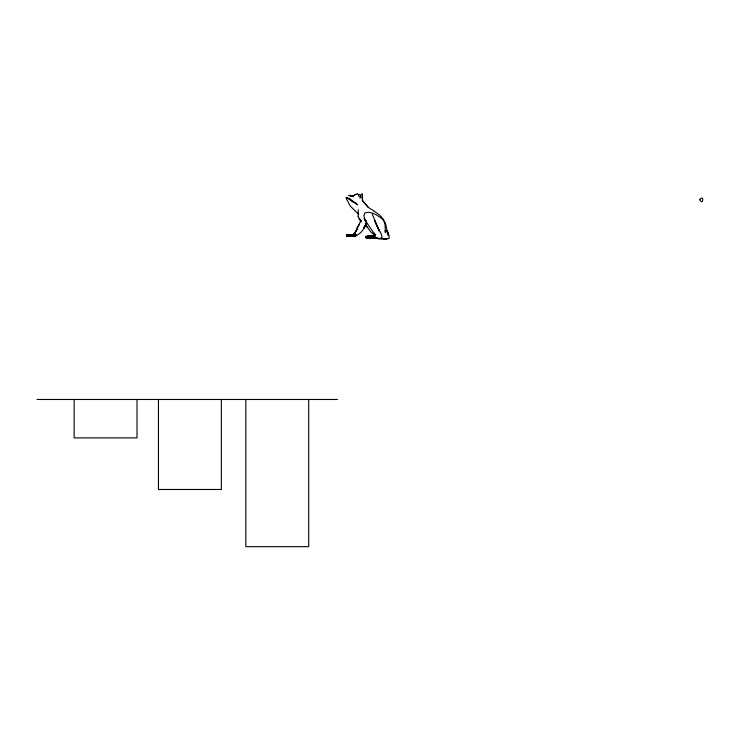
<?xml version="1.0" encoding="UTF-8"?>
<svg xmlns="http://www.w3.org/2000/svg" width="740" height="740" viewBox="0 0 740 740"><rect width="100%" height="100%" fill="white"/><g stroke="black" fill="none" stroke-linecap="round" stroke-linejoin="round"><path stroke-width="1.11" d="M358.308 209.744L358.179 216.478M362.591 197.127L362.443 200.586L368.326 207.459L374.385 211.279M367.558 236.597L367.586 236.069M346.422 235.126L347.217 235.958M346.662 235.44L347.411 236.19M366.753 238.225L366.032 237.882L366.106 236.957L367.651 236.291M381.35 238.909L382.053 236.754L381.442 234.358L378.131 228.475L374.421 220.159L379.611 231.546L372.257 214.193M346.635 234.525L346.588 236.042M360.852 220.871L356.874 228.17M347.449 234.497L351.195 235.098L353.766 234.617L350.695 235.829L351.593 236.088L350.242 235.847L353.526 236.301L350.584 236.032C358.114 238.289 366.781 227.633 366.087 220.594M355.061 232.869L357.078 229.233L353.368 234.562M365.717 224.794L363.627 228.503L365.671 224.858M363.553 228.503L366.106 223.952L363.553 228.503L365.911 224.387M348.818 235.339L349.964 234.848M367.882 235.57L367.539 236.957L368.575 237.42M355.256 235.958L355.616 235.496M370 238.502L370.86 237.753L372.414 237.882M370.259 238.206L369.454 238.576M359.325 224.488L355.089 232.721L353.443 234.562L350.991 235.181L346.524 234.811M366.651 237.882L365.579 237.059L366.476 236.254M354.016 234.423L353.322 235.218L354.09 234.423L348.956 235.144L354.386 234.386L352.351 234.978M355.08 233.535L352.601 235.496L355.154 233.535L353.221 234.895M365.958 236.55L367.882 236.643M356.088 194.306L352.703 195.989M354.386 236.014L356.218 234.959L353.452 236.301L354.46 236.014L351.407 236.088L353.526 236.301M354.46 236.014L353.165 236.43M350.769 235.829L351.352 235.505M367.808 235.57L368.724 235.662M353.489 235.459L354.636 236.421L355.653 236.31L353.97 236.162L356.218 234.959L353.794 236.347L354.682 236.088L351.648 236.291L353.877 236.347L347.264 236.245M346.561 234.525L347.217 234.432M354.691 195.138L352.776 195.989L350.196 195.786M366.106 236.957L368.418 237.734M366.578 237.882L369.223 237.447M356.014 194.306L357.651 193.677M353.452 236.301L354.044 236.088M386.696 238.761L387.871 238.373L386.992 238.595M347.522 234.497L347.106 234.321M352.703 235.94L353.424 235.746M373.469 236.273L369.066 236.495L368.492 237.614L369.528 238.576M354.728 236.291L355.209 236.18L350.889 236.125L354.802 236.291L351.648 236.291M375.328 236.014L373.089 236.19L374.81 235.783L374.144 235.931L375.106 234.904L364.986 220.159L363.914 215.414L364.866 212.926C371.499 210.632 377.761 215.747 382.941 219.336M373.089 236.19L374.218 235.931L370.999 236.393M351.407 235.043L354.386 234.386M361.407 197.682L359.621 198.015M385.827 238.613L382.756 238.641M355.681 236.356L347.134 235.958M368.733 238.123L372.803 237.688M346.681 236.31L348.929 236.125L347.615 236.18M368.816 238.123L366.106 237.882M384.596 238.955L386.77 238.761M349.779 236.125L350.732 236.032L350.057 235.875M349.077 236.171L349.548 236.134M370.851 237.864L372.877 237.688M384.671 238.955L381.701 238.511M349.474 236.115L350.732 236.032L349.854 236.125M373.682 236.069L368.65 235.662M370.324 237.688L373.552 237.577L370.574 237.281M347.689 236.18L348.836 236.143M373.598 236.069L375.254 236.014M348.864 235.089L351.537 235.061M37 399.471L337.486 399.471M351.879 236.319L353.877 236.347M352.443 236.208L354.802 236.291M374.745 238.077L378.316 238.225L376.336 237.965M378.899 238.789L381.424 238.909M370.157 237.503L373.062 237.651L370.832 237.068M350.501 235.043L349.622 234.737M348.605 236.125L351.213 236.273M372.34 237.882L374.819 238.077M350.538 236.18L351.953 236.319M353.35 234.858L353.933 234.931M378.973 238.789L374.052 237.873M351.435 196.044L353.341 196.378L349.974 195.258M348.512 195.554L353.267 196.378L349.9 195.258M372.239 237.216L373.358 237.475M346.968 197.617L346.163 197.571L346.607 199.162L350.233 206.035L358.771 214.443M346.709 197.543L347.042 197.811M380.471 238.114L384.791 239.196L389.027 238.446L389.36 237.531L387.196 230.649L387.797 233.997M347.384 234.7L346.598 234.811L346.514 236.005M350.843 195.989L352.268 196.609M351.75 235.875L352.527 236.208M347.079 197.811L346.274 197.386L346.921 197.728M348.374 198.801L347.828 198.32L353.812 202.279M354.654 202.88L357.725 204.776L350.446 199.282M350.066 199.874L353.739 202.279M348.855 198.163L350.519 199.282M374.32 211.279L379.731 215.137L383.394 219.447M354.932 202.529L356.365 203.657M352.934 236.171L353.239 236.43M374.551 235.07L370.564 231.713L365.884 224.988M375.735 234.784L373.312 232.684L375.328 234.876M368.391 207.459L362.517 200.586L362.101 193.852M359.039 218.485L360.907 220.918L359.89 219.188M382.867 219.336L385.041 223.203M360.833 220.918L359.816 219.188L361.129 222.083M383.329 219.447L385.771 224.396L387.927 235.117L387.159 230.649L388.796 235.339L387.094 231.065M367.049 227.328L365.329 223.693M358.105 216.478L359.113 218.485M353.563 235.459L353.812 236.014M365.662 237.059L365.8 237.54M362.026 193.852L362.461 195.943M385.17 230.529L385.411 232.647L384.967 223.203M308.71 399.471L308.71 546.675L245.837 546.675L245.837 399.471M221.334 399.471L221.334 489.482L158.462 489.482L158.462 399.471M137.02 399.471L137.02 437.895L74.148 437.895L74.148 399.471M699.67 199.633C702.935 206.488 704.545 193.658 699.67 199.633M358.234 194.444L358.761 196.276L360.732 196.553L360.352 194.676L358.234 194.444M365.773 221.204L364.21 218.254L365.773 221.204"/></g></svg>
